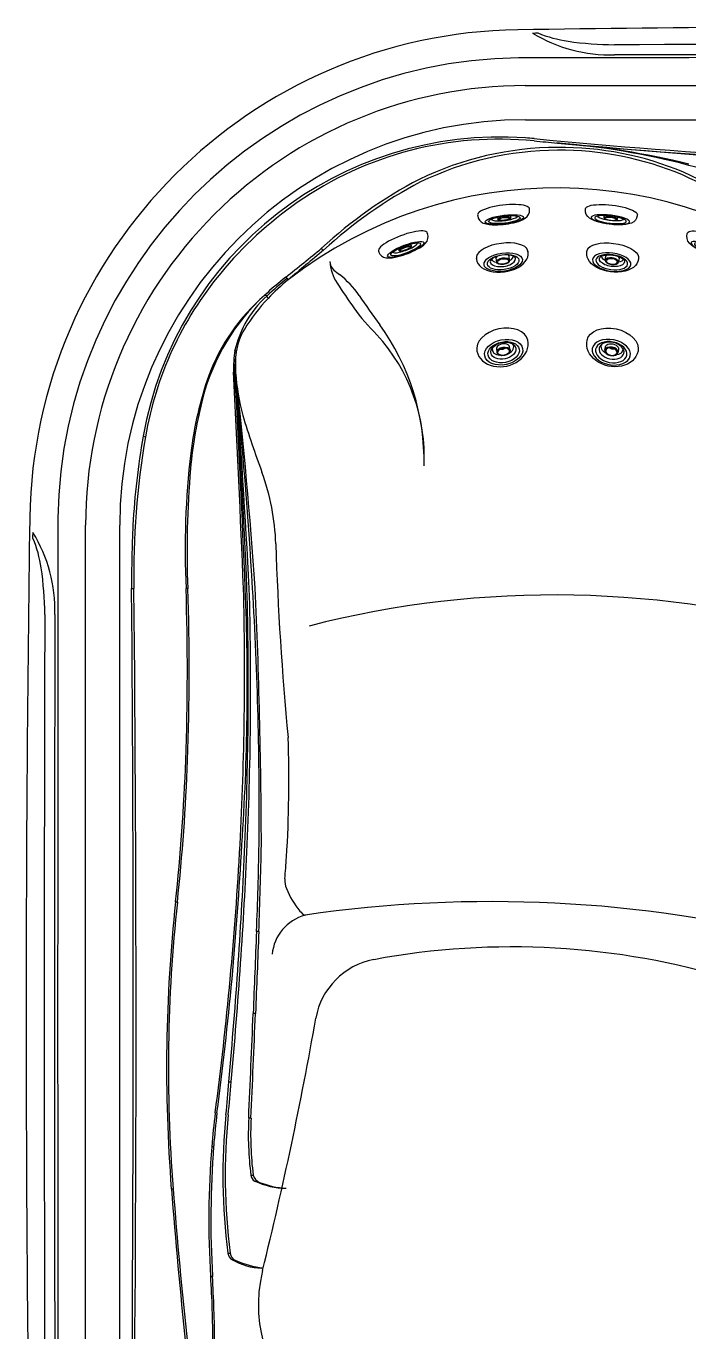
# Model space of a CAD drawing. Extents: x 1077 to 1145, y 510 to 635.
# Drawn here: x 1076.51 to 1099.48, y 545.49 to 590.76 of the extents above; entities that cross this region are included whole.
import ezdxf

# ---------------------------------------------------------------- set-up
doc = ezdxf.new("R2010")
doc.units = 0
doc.header["$MEASUREMENT"] = 0
doc.layers.add('1', color=4, linetype='Continuous')

# ---------------------------------------------------------------- blocks, each defined once
blk = doc.blocks.new('MJ3')
at = {"layer": '1', "linetype": 'Continuous'}
for p, q in [((-0.871, -0.337), (-0.867, -0.37)), ((0.93, -0.155), (0.926, -0.121))]:
    blk.add_line(p, q, dxfattribs=at)
at = {"layer": '1', "color": 3, "linetype": 'Continuous'}
for p, q in [((-0.182, -0.418), (-0.173, -0.492)), ((0.284, -0.437), (0.276, -0.364))]:
    blk.add_line(p, q, dxfattribs=at)
at = {"layer": '1', "linetype": 'Continuous'}
for centre, radius, start, end in [((-0.57, -0.337), 0.299, 186.0013, 249.7501), ((0.266, 0.352), 0.956, 281.9111, 302.8785), ((0.605, -0.18), 0.326, 303.1295, 4.8533), ((-0.313, 0.411), 1.089, 250.8061, 272.837), ((-0.281, 2.331), 3.009, 270.4229, 284.3252)]:
    blk.add_arc(centre, radius, start, end, dxfattribs=at)
blk.add_ellipse((0.027, -0.229), major_axis=(-0.899, -0.108), ratio=0.254893, start_param=3.141578, end_param=6.283185, dxfattribs=at)
at = {"layer": '1', "color": 3, "linetype": 'Continuous'}
for centre, major_axis, ratio in [((0.06, -0.5), (0.665, 0.08), 0.225862), ((0.06, -0.5), (0.548, 0.066), 0.225862), ((0.056, -0.465), (-0.228, -0.027), 0.259145), ((0.057, -0.474), (0.199, 0.024), 0.225862)]:
    blk.add_ellipse(centre, major_axis=major_axis, ratio=ratio, dxfattribs=at)
blk.add_ellipse((0.061, -0.433), major_axis=(-0.448, -0.056), ratio=0.216614, start_param=6.161798, end_param=9.426947, dxfattribs=at)
blk = doc.blocks.new('mj2')
at = {"layer": '1', "color": 3, "linetype": 'Continuous'}
for p, q in [((0.377, -0.575), (0.36, -0.441)), ((-0.099, -0.505), (-0.079, -0.638))]:
    blk.add_line(p, q, dxfattribs=at)
at = {"layer": '1', "linetype": 'Continuous'}
for p, q in [((1.02, -0.3), (1.014, -0.257)), ((-0.779, -0.504), (-0.773, -0.547))]:
    blk.add_line(p, q, dxfattribs=at)
for centre, major_axis, ratio, start_param, end_param in [((0.118, -0.381), (-0.896, -0.123), 0.435565, 3.412124, 6.328301), ((0.124, -0.425), (-0.896, -0.125), 0.615083, 6.262616, 9.712971)]:
    blk.add_ellipse(centre, major_axis=major_axis, ratio=ratio, start_param=start_param, end_param=end_param, dxfattribs=at)
at = {"layer": '1', "color": 3, "linetype": 'Continuous'}
for centre, major_axis, ratio in [((0.153, -0.638), (0.664, 0.091), 0.466563), ((0.153, -0.638), (0.547, 0.075), 0.466563), ((0.149, -0.607), (-0.228, -0.031), 0.490085), ((0.15, -0.615), (0.198, 0.027), 0.466563)]:
    blk.add_ellipse(centre, major_axis=major_axis, ratio=ratio, dxfattribs=at)
for centre, major_axis, ratio, start_param, end_param in [((0.144, -0.572), (-0.437, -0.062), 0.39877, 3.141593, 6.283185), ((0.131, -0.473), (-0.229, -0.032), 0.465278, 5.718508, 6.292348), ((0.131, -0.473), (-0.229, -0.032), 0.465278, 3.132385, 3.728436), ((0.132, -0.481), (-0.373, -0.051), 0.44074, 2.227116, 3.153103), ((0.144, -0.572), (-0.437, -0.062), 0.492137, 0, 3.141593), ((0.132, -0.481), (-0.373, -0.051), 0.44074, 0.005458, 0.914813)]:
    blk.add_ellipse(centre, major_axis=major_axis, ratio=ratio, start_param=start_param, end_param=end_param, dxfattribs=at)
blk = doc.blocks.new('mj')
at = {"layer": '1', "color": 3, "linetype": 'Continuous'}
for p, q in [((-0.084, -0.711), (-0.061, -0.825)), ((0.391, -0.736), (0.37, -0.622))]:
    blk.add_line(p, q, dxfattribs=at)
blk.add_arc((0.091, -0.402), 0.302, 260.6363, 301.4562, dxfattribs=at)
at = {"layer": '1', "linetype": 'Continuous'}
for ratio, start_param, end_param in [(0.662194, 3.141593, 6.283185), (0.797755, 0, 3.141593)]:
    blk.add_ellipse((0.126, -0.585), major_axis=(-0.884, -0.191), ratio=ratio, start_param=start_param, end_param=end_param, dxfattribs=at)
at = {"layer": '1', "color": 3, "linetype": 'Continuous'}
for centre, major_axis, ratio in [((0.17, -0.808), (0.658, 0.129), 0.649587), ((0.17, -0.808), (0.542, 0.106), 0.649587), ((0.161, -0.757), (-0.43, -0.092), 0.651601), ((0.165, -0.781), (-0.226, -0.044), 0.649748), ((0.166, -0.788), (0.196, 0.038), 0.649587)]:
    blk.add_ellipse(centre, major_axis=major_axis, ratio=ratio, dxfattribs=at)
for centre, major_axis, ratio, start_param, end_param in [((0.142, -0.661), (-0.372, -0.07), 0.668263, 6.094277, 7.416287), ((0.143, -0.667), (-0.227, -0.044), 0.649896, 3.12667, 6.298108), ((0.142, -0.661), (-0.372, -0.07), 0.668263, 8.28901, 9.702314)]:
    blk.add_ellipse(centre, major_axis=major_axis, ratio=ratio, start_param=start_param, end_param=end_param, dxfattribs=at)
blk = doc.blocks.new('2011TX')
at = {"layer": '1', "color": 2, "linetype": 'Continuous'}
for p, q in [((16.823, -2.757), (50.715, -2.757)), ((2.757, -50.714), (2.757, -16.817)), ((5.119, -19.014), (5.056, -19.014))]:
    blk.add_line(p, q, dxfattribs=at)
at = {"layer": '1', "color": 3, "linetype": 'Continuous'}
for p, q in [((9.799, -7.29), (9.755, -7.211)), ((8.523, -8.207), (8.522, -8.207)), ((8.56, -8.256), (8.523, -8.207)), ((8.598, -8.306), (8.56, -8.256)), ((7.774, -8.848), (7.774, -8.848)), ((7.855, -8.868), (7.774, -8.848)), ((7.9, -8.951), (7.855, -8.868)), ((6.792, -10.821), (6.742, -10.76)), ((6.794, -10.807), (6.744, -10.746)), ((6.749, -11.549), (6.696, -11.506)), ((6.76, -11.533), (6.749, -11.549)), ((6.762, -11.53), (6.76, -11.533)), ((6.764, -11.526), (6.762, -11.53)), ((6.766, -11.524), (6.764, -11.526)), ((3.568, -13.734), (3.647, -13.748)), ((3.169, -19.014), (3.249, -19.014)), ((4.693, -29.878), (4.755, -29.878)), ((7.579, -30.901), (7.499, -30.901)), ((7.463, -33.749), (7.383, -33.749)), ((6.537, -36.114), (6.617, -36.114)), ((7.308, -37.373), (7.228, -37.373)), ((6.011, -38.367), (5.949, -38.367)), ((7.301, -39.35), (7.381, -39.349)), ((4.546, -39.828), (4.609, -39.828)), ((6.507, -42.053), (6.587, -42.051)), ((5.972, -42.862), (5.91, -42.862))]:
    blk.add_line(p, q, dxfattribs=at)
at = {"layer": '1', "linetype": 'Continuous'}
blk.add_lwpolyline([(16.562, 0.362, 0.405602), (-0.362, -16.562)], format="xyb", dxfattribs=at)
for centre, radius, start, end in [((33.77, -1166.494), 1166.982, 89.155071, 90.84486), ((1166.469, -33.769), 1166.958, 179.15513, 180.84494), ((11.483, -11.482), 56.992, 278.0077, 351.9917)]:
    blk.add_arc(centre, radius, start, end, dxfattribs=at)
at = {"layer": '1', "color": 3, "linetype": 'Continuous'}
for centre, radius, start, end in [((15.324, 180.225), 179.984, 270.55494, 270.61866), ((19.757, 4.654), 5.161, 238.5778, 271.7081), ((18.927, 4.283), 4.363, 247.5055, 261.7253), ((20.002, 11.675), 11.833, 261.7253, 269.5557), ((33.769, -5252.293), 5252.154, 89.848816, 90.151184), ((16.816, -16.816), 16.21, 90.8449, 179.1551), ((33.762, -50986.677), 50986.073, 89.9806691, 90.0193119), ((34.099, -12896.349), 12895.852, 89.9398988, 90.0630368), ((16.814, -16.814), 15.24, 89.9833, 180.0064), ((33.728, 14068066.809), 14068068.383, 269.9999310999, 270.0000692134), ((15.948, -15.932), 12.574, 86.0078, 169.9333), ((15.9, -15.631), 12.2, 84.2564, 124.9377), ((15.651, -20.192), 16.845, 84.9857, 86.0078), ((38.331, 228.509), 232.969, 264.7764, 264.97673), ((35.197, 179.626), 183.928, 264.36224, 274.83967), ((15.831, -29.724), 26.243, 75.3078, 85.4589), ((15.66, -32.351), 28.876, 76.3199, 85.4877), ((67.415, 559.123), 564.86, 264.97427, 266.36701), ((35.231, 180.231), 184.608, 264.62315, 274.81362), ((17.969, -14.776), 11.06, 90.1933, 115.8894), ((17.969, -14.776), 10.96, 90.1933, 115.8894), ((18.023, -14.796), 11.08, 67.2586, 90.4727), ((18.023, -14.796), 10.98, 67.2586, 90.4727), ((18.87, -19.067), 15.165, 52.2308, 76.2032), ((20.315, -18.607), 15.536, 117.5034, 132.8191), ((20.315, -18.607), 15.436, 117.5034, 132.8191), ((16.891, -16.69), 13.168, 45.8561, 65.9106), ((16.891, -16.69), 13.268, 45.8561, 65.9106), ((17.921, -20.354), 15.234, 51.2587, 127.7344), ((16.632, -16.679), 13.478, 124.9377, 140.3231), ((-27.599, 37.735), 58.442, 308.16923, 309.72955), ((64.582, -74.174), 86.445, 129.30529, 130.36251), ((10.423, -7.671), 0.384, 179.8917, 231.3505), ((11.521, -7.58), 1.485, 183.4959, 214.4365), ((15.568, -15.796), 12.096, 140.3231, 170.2524), ((25.784, -28.835), 26.835, 129.9286, 131.8986), ((12.934, -13.7), 6.921, 128.7932, 136.6639), ((26.198, 1.598), 18.794, 212.2096, 215.3842), ((12.692, -13.472), 6.588, 136.6639, 148.4532), ((10.263, -11.536), 3.594, 131.8986, 151.7838), ((16.446, -5.297), 6.85, 215.5924, 225.8618), ((10.586, -11.709), 3.96, 151.7838, 165.9314), ((8.838, -11.105), 2.065, 148.4532, 171.7035), ((7.032, -14.446), 6.283, 357.1107, 42.346), ((12.698, -11.506), 6.002, 172.7247, 180.0011), ((11.191, -11.449), 4.444, 171.7035, 181.2896), ((10.407, -11.267), 3.642, 172.9132, 184.0903), ((-554.767, -41.635), 562.271, 2.30579, 3.07162), ((-279.997, -31.404), 287.432, 2.47058, 3.961), ((-532.714, -41.476), 540.292, 2.38274, 3.17531), ((-172.506, -29.706), 180.186, 3.40183, 5.78924), ((-310.467, -35.843), 318.16, 3.03218, 4.38305), ((-156.983, -30.186), 164.816, 3.89696, 6.49292), ((28.146, -18.097), 24.962, 169.9333, 177.0612), ((31.162, -18.475), 27.918, 170.2524, 181.1057), ((50835.808, -33.746), 50835.203, 179.9806481, 180.0194052), ((-2003.66, 3.262), 2003.514, 359.412922, 359.418646), ((-4.671, -19.762), 5.177, 358.3491, 31.3688), ((-45904113.385, -25.77), 45904114.959, 359.9999688599, 0.0000111784), ((40.418, -18.727), 37.251, 177.0612, 180.4407), ((-4.186, -18.915), 4.265, 8.3036, 22.7331), ((-11.586, -19.995), 11.744, 0.4137, 8.3036), ((-1914.468, -33.764), 1917.694, 359.493567, 0.440708), ((-1486.823, -34.01), 1490.147, 359.357699, 0.576598), ((-105.888, -21.928), 112.974, 356.97521, 1.47804), ((-73.429, -22.365), 80.609, 356.07045, 2.38274), ((-117.308, -22.449), 124.523, 357.49632, 1.5811), ((-116.281, -22.457), 123.577, 357.48964, 1.59659), ((-122.499, -26.733), 130.092, 359.49084, 3.40183), ((-200.678, -28.482), 208.346, 0.16295, 2.61249), ((17.837, -53.414), 34.18, 73.3392, 104.429), ((5253.51, -33.772), 5253.371, 179.848816, 180.151114), ((12203.602, -33.783), 12203.105, 179.9348626, 180.0649968), ((11.483, -11.482), 56.462, 281.1424, 348.857), ((-113.961, -21.377), 121.065, 352.49209, 356.91636), ((-113.903, -21.376), 121.069, 352.49222, 356.91631), ((-161.335, -20.569), 168.59, 354.70927, 357.51138), ((-158.768, -20.738), 166.099, 354.68825, 357.53239), ((-119.675, -25.679), 127.282, 357.64879, 359.00526), ((-148.815, -24.826), 156.512, 357.77535, 358.87848), ((15.646, -74.547), 44.68, 76.0376, 98.3162), ((9.426, -29.845), 0.549, 219.8428, 243.7094), ((9.598, -31.845), 1.564, 105.3701, 174.4153), ((12181.65, -530.765), 12184.409, 177.6487886, 177.6621912), ((6058.18, -280.063), 6055.729, 177.6419053, 177.668872), ((-1166.323, 14.6), 1174.701, 357.464205, 357.641126), ((-1168.787, 14.707), 1177.247, 357.464493, 357.641032), ((-23.037, -34.181), 29.637, 354.0436, 356.2598), ((-118.715, -26.058), 125.735, 354.89019, 355.41254), ((38.948, -41.081), 33.111, 173.261, 175.2986), ((29.23, -40.101), 23.283, 172.8298, 175.6598), ((26.735, -39.374), 20.405, 174.0436, 187.5434), ((26.925, -39.373), 20.514, 174.079, 187.5012), ((18.785, -37.933), 11.571, 177.2266, 187.0362), ((18.871, -37.933), 11.576, 177.2277, 187.0265), ((36.491, -40.879), 30.646, 175.2986, 183.7104), ((39.844, -40.907), 33.928, 175.6598, 183.3032), ((7.545, -39.335), 0.244, 183.6425, 244.584), ((7.743, -39.255), 0.374, 194.5123, 248.5487), ((8.558, -37.202), 2.605, 244.584, 269.3005), ((8.714, -36.783), 3.03, 248.5487, 266.4454), ((6.816, -42.014), 0.312, 187.123, 240.1683), ((6.906, -42.02), 0.321, 185.5197, 246.9158), ((7.771, -40.349), 2.231, 240.1683, 267.7567), ((8.122, -39.167), 3.422, 246.9158, 263.3397), ((-31.059, -45.259), 37.047, 0.1625, 3.7104), ((-42.019, -45.632), 48.071, 0.5703, 3.3032)]:
    blk.add_arc(centre, radius, start, end, dxfattribs=at)
at = {"layer": '1', "color": 2, "linetype": 'Continuous'}
for centre, radius, start, end in [((16.817, -16.817), 14.06, 90.0002, 179.9956), ((24.538, 9.98), 22.985, 231.3505, 231.9768), ((8.404, -10.654), 3.208, 34.2735, 51.9768), ((16.551, -18.357), 12.941, 128.3736, 132.7077), ((12.726, -14.244), 7.325, 132.5202, 165.3014), ((12.377, -14.111), 6.993, 131.1669, 159.144), ((46.577, 15.361), 42.987, 214.2735, 215.9325), ((5.228, -14.607), 8.08, 358.8967, 35.9325), ((18.362, -15.935), 13.242, 160.9918, 172.9691), ((14.733, -10.958), 7.979, 184.0903, 194.8798), ((20.035, -16.162), 14.881, 165.3014, 174.9617), ((44.735, -1.371), 39.468, 197.1467, 200.1721), ((33.358, -17.646), 28.335, 173.2461, 182.766), ((36.809, -17.64), 31.72, 174.9617, 182.4811), ((0.267, -17.707), 7.905, 1.7564, 20.1721), ((111.155, -14.307), 103.035, 181.75641, 185.49762), ((-83.013, -21.837), 88.115, 357.96738, 1.83623), ((-83.013, -21.837), 88.177, 357.96738, 1.83623), ((-34.189, -25.684), 42.81, 356.459, 2.0159), ((-62.944, -22.549), 68.032, 353.81612, 357.96738), ((-62.944, -22.549), 68.095, 353.81612, 357.96738), ((-31.479, -25.518), 40.117, 354.9038, 355.9844), ((9.284, -29.111), 0.806, 177.9109, 201.7884), ((11.245, -28.328), 2.917, 201.7884, 219.8428), ((57.852, -35.638), 53.471, 173.8161, 184.495), ((57.852, -35.638), 53.408, 173.8161, 184.495), ((16.368, -57.752), 26.314, 45.8311, 100.5205), ((12.02, -34.338), 2.5, 100.5205, 170.0214), ((-119.942, -11.121), 131.489, 346.12411, 350.02136), ((201.603, -24.337), 197.665, 184.49502, 186.05398), ((201.603, -24.337), 197.603, 184.49502, 186.05398), ((12.564, -43.853), 5, 166.1241, 233.9922), ((85.711, -118.953), 91.897, 123.97373, 135.4589)]:
    blk.add_arc(centre, radius, start, end, dxfattribs=at)
at = {"layer": '1', "color": 1, "linetype": 'Continuous'}
for name, p in [('MJ3', (16.035, -5.721)), ('mj2', (15.898, -7.056)), ('mj', (15.898, -10.009))]:
    blk.add_blockref(name, p, dxfattribs=at)
at = {"layer": '1', "color": 1, "linetype": 'Continuous', "xscale": -1}
for name, p in [('MJ3', (19.831, -5.721)), ('mj2', (19.968, -7.056)), ('mj', (19.968, -10.009))]:
    blk.add_blockref(name, p, dxfattribs=at)
at = {"layer": '1', "color": 1, "linetype": 'Continuous', "rotation": 13.86328011845961}
blk.add_blockref('MJ3', (12.493, -6.782), dxfattribs=at)
at = {"layer": '1', "color": 1, "linetype": 'Continuous', "xscale": -1, "rotation": 346.1367198815403}
blk.add_blockref('MJ3', (23.374, -6.782), dxfattribs=at)

msp = doc.modelspace()

# ---------------------------------------------------------------- block references
at = {"layer": '1'}
msp.add_blockref('2011TX', (1076.995, 590.275), dxfattribs=at)

doc.saveas('drawing.dxf')
